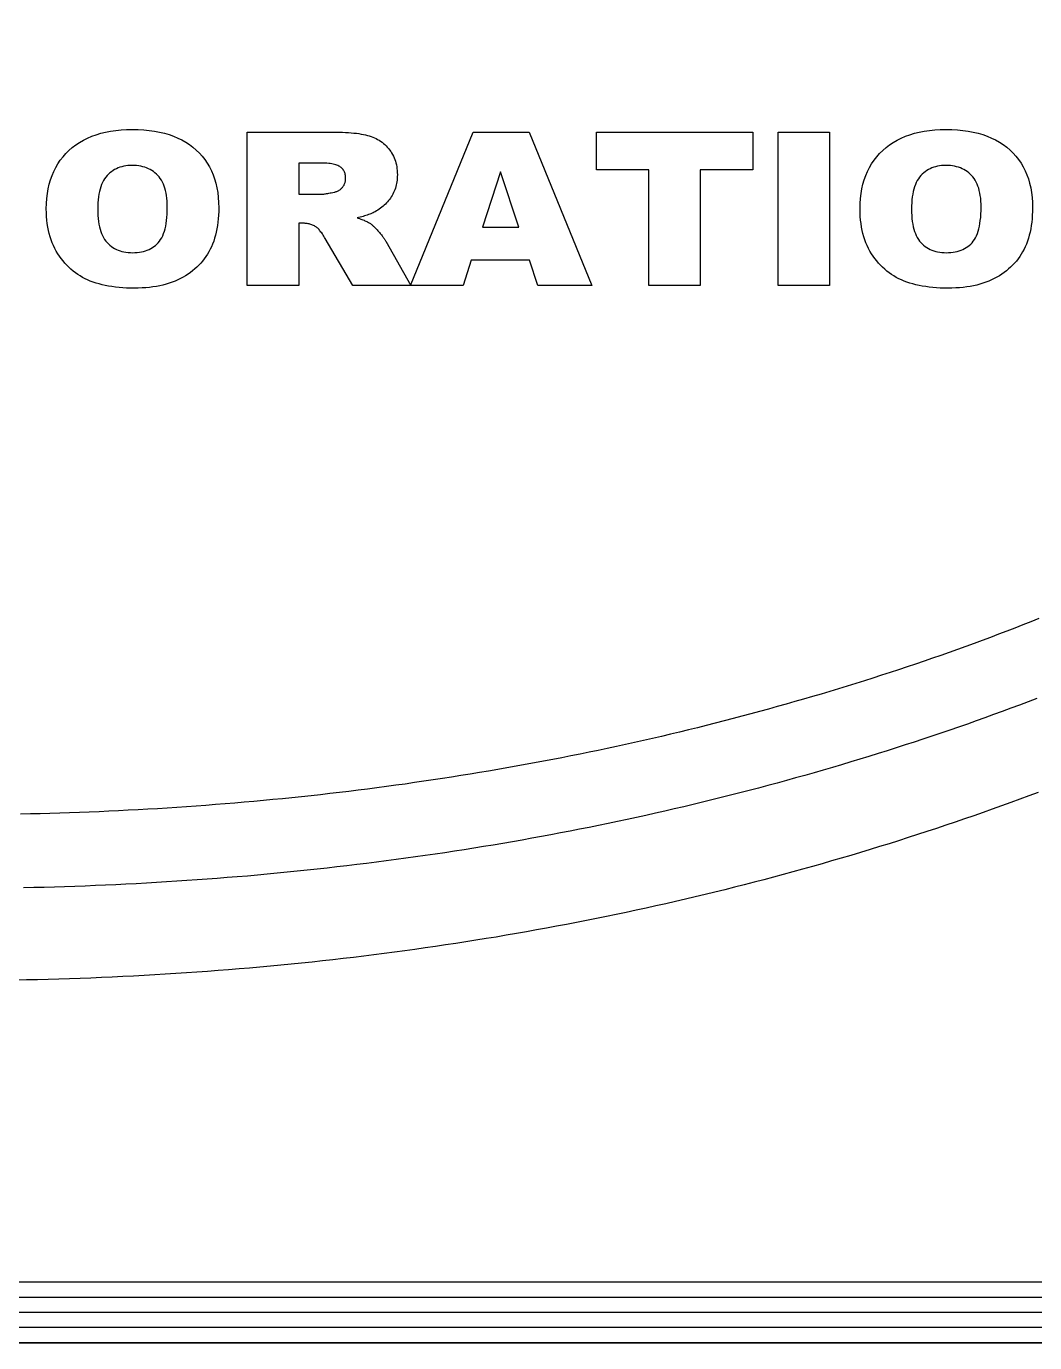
# Model space of a CAD drawing. Extents: x -23 to 863, y -16 to 610.
# Drawn here: x 27.94 to 36.57, y 9.7 to 20.97 of the extents above; entities that cross this region are included whole.
import ezdxf

# ---------------------------------------------------------------- set-up
doc = ezdxf.new("R2010")
doc.units = 0
doc.header["$MEASUREMENT"] = 0
doc.layers.add('99_枠$0$001', color=7, linetype='Continuous')

# ---------------------------------------------------------------- blocks, each defined once
blk = doc.blocks.new('99_枠')
at = {"layer": '99_枠$0$001', "linetype": 'Continuous'}
for p, q in [((10292.1, 7247.9), (10301.3, 7251.2)), ((10301.3, 7251.2), (10310.9, 7254.1)), ((10310.9, 7254.1), (10320.8, 7256.5)), ((10320.8, 7256.5), (10331.1, 7258.5)), ((10331.1, 7258.5), (10341.8, 7260)), ((10341.8, 7260), (10352.8, 7261.2)), ((10352.8, 7261.2), (10364.2, 7261.8)), ((10364.2, 7261.8), (10376, 7262)), ((10376, 7262), (10388.1, 7261.8)), ((10388.1, 7261.8), (10399.8, 7261.2)), ((10399.8, 7261.2), (10411.1, 7260.1)), ((10411.1, 7260.1), (10422, 7258.6)), ((10422, 7258.6), (10432.5, 7256.6)), ((10432.5, 7256.6), (10442.6, 7254.2)), ((10442.6, 7254.2), (10452.3, 7251.4)), ((10452.3, 7251.4), (10461.5, 7248.1)), ((10614.1, 6938.9), (10614.1, 7256.6)), ((10614.1, 7256.6), (10721.1, 7256.6)), ((10721.1, 7256.6), (10791.7, 7256.6)), ((10791.7, 7256.6), (10798.6, 7256.6)), ((10798.6, 7256.6), (10805.3, 7256.5)), ((10805.3, 7256.5), (10811.8, 7256.3)), ((10811.8, 7256.3), (10818, 7256)), ((10818, 7256), (10824, 7255.6)), ((10824, 7255.6), (10829.7, 7255.2)), ((10829.7, 7255.2), (10835.2, 7254.7)), ((10835.2, 7254.7), (10840.5, 7254.1)), ((10840.5, 7254.1), (10845.5, 7253.4)), ((10845.5, 7253.4), (10850.3, 7252.6)), ((10850.3, 7252.6), (10854.9, 7251.8)), ((10854.9, 7251.8), (10859.2, 7250.9)), ((10859.2, 7250.9), (10863.3, 7249.9)), ((10952.8, 6938.9), (11082.4, 7256.6)), ((11082.4, 7256.6), (11198.6, 7256.6)), ((11198.6, 7256.6), (11328.2, 6938.9)), ((11337.8, 7256.6), (11661.7, 7256.6)), ((11337.8, 7178.2), (11337.8, 7256.6)), ((11661.7, 7256.6), (11661.7, 7178.2)), ((11714.1, 7256.6), (11820.9, 7256.6)), ((11714.1, 6938.9), (11714.1, 7256.6)), ((11820.9, 7256.6), (11820.9, 6938.9)), ((11978.1, 7247.9), (11987.3, 7251.2)), ((11987.3, 7251.2), (11996.8, 7254.1)), ((11996.8, 7254.1), (12006.7, 7256.5)), ((12006.7, 7256.5), (12017, 7258.5)), ((12017, 7258.5), (12027.7, 7260)), ((12027.7, 7260), (12038.8, 7261.2)), ((12038.8, 7261.2), (12050.2, 7261.8)), ((12050.2, 7261.8), (12062, 7262)), ((12062, 7262), (12074.1, 7261.8)), ((12074.1, 7261.8), (12085.8, 7261.2)), ((12085.8, 7261.2), (12097.1, 7260.1)), ((12097.1, 7260.1), (12108, 7258.6)), ((12108, 7258.6), (12118.4, 7256.6)), ((12118.4, 7256.6), (12128.5, 7254.2)), ((12128.5, 7254.2), (12138.2, 7251.4)), ((12138.2, 7251.4), (12147.5, 7248.1)), ((10245, 7218.7), (10251.9, 7224.7)), ((10251.9, 7224.7), (10259.2, 7230.2)), ((10259.2, 7230.2), (10266.9, 7235.3)), ((10266.9, 7235.3), (10274.9, 7239.9)), ((10274.9, 7239.9), (10283.4, 7244.1)), ((10283.4, 7244.1), (10292.1, 7247.9)), ((10461.5, 7248.1), (10470.4, 7244.4)), ((10470.4, 7244.4), (10478.9, 7240.3)), ((10478.9, 7240.3), (10486.9, 7235.7)), ((10486.9, 7235.7), (10494.6, 7230.7)), ((10494.6, 7230.7), (10501.8, 7225.2)), ((10501.8, 7225.2), (10508.7, 7219.3)), ((10863.3, 7249.9), (10867.2, 7248.8)), ((10867.2, 7248.8), (10870.8, 7247.6)), ((10870.8, 7247.6), (10874.4, 7246.3)), ((10874.4, 7246.3), (10877.9, 7244.9)), ((10877.9, 7244.9), (10881.2, 7243.3)), ((10881.2, 7243.3), (10884.5, 7241.5)), ((10884.5, 7241.5), (10887.7, 7239.7)), ((10887.7, 7239.7), (10890.7, 7237.7)), ((10890.7, 7237.7), (10893.7, 7235.5)), ((10893.7, 7235.5), (10896.5, 7233.2)), ((10896.5, 7233.2), (10899.3, 7230.8)), ((10899.3, 7230.8), (10901.9, 7228.3)), ((10901.9, 7228.3), (10904.5, 7225.6)), ((10904.5, 7225.6), (10906.9, 7222.7)), ((11931, 7218.7), (11937.9, 7224.7)), ((11937.9, 7224.7), (11945.2, 7230.2)), ((11945.2, 7230.2), (11952.8, 7235.3)), ((11952.8, 7235.3), (11960.9, 7239.9)), ((11960.9, 7239.9), (11969.3, 7244.1)), ((11969.3, 7244.1), (11978.1, 7247.9)), ((12147.5, 7248.1), (12156.3, 7244.4)), ((12156.3, 7244.4), (12164.8, 7240.3)), ((12164.8, 7240.3), (12172.9, 7235.7)), ((12172.9, 7235.7), (12180.5, 7230.7)), ((12180.5, 7230.7), (12187.8, 7225.2)), ((12187.8, 7225.2), (12194.6, 7219.3)), ((10222, 7191.1), (10227, 7198.5)), ((10227, 7198.5), (10232.6, 7205.6)), ((10232.6, 7205.6), (10238.6, 7212.3)), ((10238.6, 7212.3), (10245, 7218.7)), ((10508.7, 7219.3), (10515.1, 7213.1)), ((10515.1, 7213.1), (10521.1, 7206.5)), ((10521.1, 7206.5), (10526.5, 7199.6)), ((10526.5, 7199.6), (10531.5, 7192.3)), ((10906.9, 7222.7), (10909.3, 7219.8)), ((10909.3, 7219.8), (10911.5, 7216.7)), ((10911.5, 7216.7), (10913.5, 7213.6)), ((10913.5, 7213.6), (10915.4, 7210.3)), ((10915.4, 7210.3), (10917.1, 7207)), ((10917.1, 7207), (10918.6, 7203.6)), ((10918.6, 7203.6), (10920, 7200)), ((10920, 7200), (10921.3, 7196.4)), ((10921.3, 7196.4), (10922.3, 7192.7)), ((11907.9, 7191.1), (11913, 7198.5)), ((11913, 7198.5), (11918.5, 7205.6)), ((11918.5, 7205.6), (11924.5, 7212.3)), ((11924.5, 7212.3), (11931, 7218.7)), ((12194.6, 7219.3), (12201.1, 7213.1)), ((12201.1, 7213.1), (12207, 7206.5)), ((12207, 7206.5), (12212.5, 7199.6)), ((12212.5, 7199.6), (12217.5, 7192.3)), ((10209.8, 7166.7), (10213.4, 7175.2)), ((10213.4, 7175.2), (10217.4, 7183.3)), ((10217.4, 7183.3), (10222, 7191.1)), ((10326.9, 7169.6), (10324.1, 7166.7)), ((10329.9, 7172.3), (10326.9, 7169.6)), ((10333, 7174.7), (10329.9, 7172.3)), ((10336.3, 7177), (10333, 7174.7)), ((10339.6, 7179), (10336.3, 7177)), ((10343.1, 7180.8), (10339.6, 7179)), ((10346.8, 7182.4), (10343.1, 7180.8)), ((10350.5, 7183.8), (10346.8, 7182.4)), ((10354.4, 7185), (10350.5, 7183.8)), ((10358.4, 7186), (10354.4, 7185)), ((10362.6, 7186.7), (10358.4, 7186)), ((10366.9, 7187.3), (10362.6, 7186.7)), ((10371.3, 7187.6), (10366.9, 7187.3)), ((10375.8, 7187.7), (10371.3, 7187.6)), ((10380.5, 7187.6), (10375.8, 7187.7)), ((10385.1, 7187.3), (10380.5, 7187.6)), ((10389.6, 7186.7), (10385.1, 7187.3)), ((10393.9, 7186), (10389.6, 7186.7)), ((10398, 7185), (10393.9, 7186)), ((10402.1, 7183.9), (10398, 7185)), ((10405.9, 7182.5), (10402.1, 7183.9)), ((10409.6, 7180.9), (10405.9, 7182.5)), ((10413.2, 7179.1), (10409.6, 7180.9)), ((10416.7, 7177.1), (10413.2, 7179.1)), ((10420, 7174.9), (10416.7, 7177.1)), ((10423.1, 7172.4), (10420, 7174.9)), ((10426.1, 7169.8), (10423.1, 7172.4)), ((10429, 7166.9), (10426.1, 7169.8)), ((10531.5, 7192.3), (10536, 7184.6)), ((10536, 7184.6), (10540.1, 7176.6)), ((10540.1, 7176.6), (10543.6, 7168.3)), ((10767.9, 7192.5), (10721.1, 7192.5)), ((10721.1, 7192.5), (10721.1, 7127.9)), ((10772, 7192.4), (10767.9, 7192.5)), ((10775.9, 7192.3), (10772, 7192.4)), ((10779.5, 7192.1), (10775.9, 7192.3)), ((10783, 7191.8), (10779.5, 7192.1)), ((10786.4, 7191.4), (10783, 7191.8)), ((10789.5, 7191), (10786.4, 7191.4)), ((10792.4, 7190.4), (10789.5, 7191)), ((10795.2, 7189.8), (10792.4, 7190.4)), ((10797.7, 7189.1), (10795.2, 7189.8)), ((10800.1, 7188.3), (10797.7, 7189.1)), ((10802.3, 7187.4), (10800.1, 7188.3)), ((10804.2, 7186.4), (10802.3, 7187.4)), ((10806, 7185.4), (10804.2, 7186.4)), ((10807.6, 7184.2), (10806, 7185.4)), ((10809.1, 7183), (10807.6, 7184.2)), ((10810.5, 7181.7), (10809.1, 7183)), ((10811.7, 7180.4), (10810.5, 7181.7)), ((10812.8, 7178.9), (10811.7, 7180.4)), ((10813.9, 7177.4), (10812.8, 7178.9)), ((10814.8, 7175.9), (10813.9, 7177.4)), ((10815.6, 7174.2), (10814.8, 7175.9)), ((10816.3, 7172.5), (10815.6, 7174.2)), ((10816.9, 7170.7), (10816.3, 7172.5)), ((10817.4, 7168.8), (10816.9, 7170.7)), ((10817.7, 7166.9), (10817.4, 7168.8)), ((10922.3, 7192.7), (10923.2, 7188.9)), ((10923.2, 7188.9), (10923.9, 7185)), ((10923.9, 7185), (10924.5, 7181)), ((10924.5, 7181), (10924.9, 7176.9)), ((10924.9, 7176.9), (10925.2, 7172.7)), ((10925.2, 7172.7), (10925.3, 7168.4)), ((11139.1, 7174.3), (11101.4, 7060)), ((11177.2, 7060), (11139.1, 7174.3)), ((11446.5, 7178.2), (11337.8, 7178.2)), ((11446.5, 6938.9), (11446.5, 7178.2)), ((11661.7, 7178.2), (11553, 7178.2)), ((11553, 7178.2), (11553, 6938.9)), ((11895.7, 7166.7), (11899.3, 7175.2)), ((11899.3, 7175.2), (11903.4, 7183.3)), ((11903.4, 7183.3), (11907.9, 7191.1)), ((12012.9, 7169.6), (12010, 7166.7)), ((12015.8, 7172.3), (12012.9, 7169.6)), ((12019, 7174.7), (12015.8, 7172.3)), ((12022.2, 7177), (12019, 7174.7)), ((12025.6, 7179), (12022.2, 7177)), ((12029.1, 7180.8), (12025.6, 7179)), ((12032.7, 7182.4), (12029.1, 7180.8)), ((12036.5, 7183.8), (12032.7, 7182.4)), ((12040.4, 7185), (12036.5, 7183.8)), ((12044.4, 7186), (12040.4, 7185)), ((12048.5, 7186.7), (12044.4, 7186)), ((12052.8, 7187.3), (12048.5, 7186.7)), ((12057.2, 7187.6), (12052.8, 7187.3)), ((12061.8, 7187.7), (12057.2, 7187.6)), ((12066.5, 7187.6), (12061.8, 7187.7)), ((12071.1, 7187.3), (12066.5, 7187.6)), ((12075.5, 7186.7), (12071.1, 7187.3)), ((12079.8, 7186), (12075.5, 7186.7)), ((12084, 7185), (12079.8, 7186)), ((12088, 7183.9), (12084, 7185)), ((12091.9, 7182.5), (12088, 7183.9)), ((12095.6, 7180.9), (12091.9, 7182.5)), ((12099.2, 7179.1), (12095.6, 7180.9)), ((12102.6, 7177.1), (12099.2, 7179.1)), ((12105.9, 7174.9), (12102.6, 7177.1)), ((12109, 7172.4), (12105.9, 7174.9)), ((12112.1, 7169.8), (12109, 7172.4)), ((12114.9, 7166.9), (12112.1, 7169.8)), ((12217.5, 7192.3), (12222, 7184.6)), ((12222, 7184.6), (12226, 7176.6)), ((12226, 7176.6), (12229.6, 7168.3)), ((10201.8, 7139.2), (10204, 7148.7)), ((10204, 7148.7), (10206.6, 7157.9)), ((10206.6, 7157.9), (10209.8, 7166.7)), ((10310.9, 7143.6), (10309.4, 7138.8)), ((10312.6, 7148.2), (10310.9, 7143.6)), ((10314.5, 7152.4), (10312.6, 7148.2)), ((10316.6, 7156.4), (10314.5, 7152.4)), ((10318.9, 7160.1), (10316.6, 7156.4)), ((10321.4, 7163.5), (10318.9, 7160.1)), ((10324.1, 7166.7), (10321.4, 7163.5)), ((10431.7, 7163.8), (10429, 7166.9)), ((10434.2, 7160.5), (10431.7, 7163.8)), ((10436.5, 7157), (10434.2, 7160.5)), ((10438.6, 7153.1), (10436.5, 7157)), ((10440.6, 7149.1), (10438.6, 7153.1)), ((10442.3, 7144.8), (10440.6, 7149.1)), ((10443.8, 7140.2), (10442.3, 7144.8)), ((10543.6, 7168.3), (10546.7, 7159.6)), ((10546.7, 7159.6), (10549.3, 7150.6)), ((10549.3, 7150.6), (10551.5, 7141.2)), ((10551.5, 7141.2), (10553.1, 7131.5)), ((10810.5, 7141.1), (10811.4, 7142.2)), ((10811.4, 7142.2), (10812.4, 7143.3)), ((10812.4, 7143.3), (10813.2, 7144.5)), ((10813.2, 7144.5), (10814, 7145.7)), ((10814, 7145.7), (10814.8, 7147)), ((10814.8, 7147), (10815.4, 7148.2)), ((10815.4, 7148.2), (10816, 7149.5)), ((10816, 7149.5), (10816.5, 7150.8)), ((10816.5, 7150.8), (10817, 7152.1)), ((10817, 7152.1), (10817.4, 7153.5)), ((10817.4, 7153.5), (10817.7, 7154.9)), ((10818, 7164.9), (10817.7, 7166.9)), ((10817.7, 7154.9), (10817.9, 7156.3)), ((10817.9, 7156.3), (10818.1, 7157.7)), ((10818.2, 7162.8), (10818, 7164.9)), ((10818.1, 7157.7), (10818.2, 7159.1)), ((10818.2, 7160.6), (10818.2, 7162.8)), ((10818.2, 7159.1), (10818.2, 7160.6)), ((10922.1, 7143.8), (10921.2, 7140.5)), ((10923, 7147.1), (10922.1, 7143.8)), ((10923.7, 7150.4), (10923, 7147.1)), ((10924.2, 7153.9), (10923.7, 7150.4)), ((10924.7, 7157.4), (10924.2, 7153.9)), ((10925, 7161), (10924.7, 7157.4)), ((10925.2, 7164.7), (10925, 7161)), ((10925.3, 7168.4), (10925.2, 7164.7)), ((11887.8, 7139.2), (11889.9, 7148.7)), ((11889.9, 7148.7), (11892.6, 7157.9)), ((11892.6, 7157.9), (11895.7, 7166.7)), ((11996.9, 7143.6), (11995.4, 7138.8)), ((11998.6, 7148.2), (11996.9, 7143.6)), ((12000.5, 7152.4), (11998.6, 7148.2)), ((12002.5, 7156.4), (12000.5, 7152.4)), ((12004.8, 7160.1), (12002.5, 7156.4)), ((12007.3, 7163.5), (12004.8, 7160.1)), ((12010, 7166.7), (12007.3, 7163.5)), ((12117.6, 7163.8), (12114.9, 7166.9)), ((12120.2, 7160.5), (12117.6, 7163.8)), ((12122.5, 7157), (12120.2, 7160.5)), ((12124.6, 7153.1), (12122.5, 7157)), ((12126.5, 7149.1), (12124.6, 7153.1)), ((12128.2, 7144.8), (12126.5, 7149.1)), ((12129.7, 7140.2), (12128.2, 7144.8)), ((12229.6, 7168.3), (12232.7, 7159.6)), ((12232.7, 7159.6), (12235.3, 7150.6)), ((12235.3, 7150.6), (12237.4, 7141.2)), ((12237.4, 7141.2), (12239.1, 7131.5)), ((10198.2, 7108.5), (10199, 7119.1)), ((10199, 7119.1), (10200.2, 7129.3)), ((10200.2, 7129.3), (10201.8, 7139.2)), ((10305.4, 7116.6), (10304.9, 7110.4)), ((10306.1, 7122.6), (10305.4, 7116.6)), ((10307, 7128.3), (10306.1, 7122.6)), ((10308.1, 7133.7), (10307, 7128.3)), ((10309.4, 7138.8), (10308.1, 7133.7)), ((10445.1, 7135.4), (10443.8, 7140.2)), ((10446.2, 7130.4), (10445.1, 7135.4)), ((10447.1, 7125.1), (10446.2, 7130.4)), ((10447.8, 7119.6), (10447.1, 7125.1)), ((10448.3, 7113.8), (10447.8, 7119.6)), ((10553.1, 7131.5), (10554.3, 7121.4)), ((10554.3, 7121.4), (10555, 7110.9)), ((10721.1, 7127.9), (10766, 7127.9)), ((10766, 7127.9), (10767.1, 7127.9)), ((10767.1, 7127.9), (10768.4, 7128)), ((10768.4, 7128), (10769.8, 7128.1)), ((10769.8, 7128.1), (10771.3, 7128.2)), ((10771.3, 7128.2), (10773, 7128.4)), ((10773, 7128.4), (10774.8, 7128.7)), ((10774.8, 7128.7), (10776.7, 7129)), ((10776.7, 7129), (10778.8, 7129.3)), ((10778.8, 7129.3), (10781, 7129.7)), ((10781, 7129.7), (10783.4, 7130.1)), ((10783.4, 7130.1), (10785.9, 7130.6)), ((10785.9, 7130.6), (10788.5, 7131.1)), ((10788.5, 7131.1), (10791.3, 7131.6)), ((10791.3, 7131.6), (10794.2, 7132.2)), ((10794.2, 7132.2), (10795.7, 7132.5)), ((10795.7, 7132.5), (10797.2, 7132.9)), ((10797.2, 7132.9), (10798.6, 7133.3)), ((10798.6, 7133.3), (10800, 7133.8)), ((10800, 7133.8), (10801.3, 7134.4)), ((10801.3, 7134.4), (10802.6, 7135)), ((10802.6, 7135), (10803.8, 7135.7)), ((10803.8, 7135.7), (10805, 7136.4)), ((10805, 7136.4), (10806.2, 7137.2)), ((10806.2, 7137.2), (10807.3, 7138.1)), ((10807.3, 7138.1), (10808.4, 7139)), ((10808.4, 7139), (10809.4, 7140)), ((10809.4, 7140), (10810.5, 7141.1)), ((10907.1, 7114.8), (10905, 7112.4)), ((10909.1, 7117.4), (10907.1, 7114.8)), ((10911, 7120), (10909.1, 7117.4)), ((10912.8, 7122.7), (10911, 7120)), ((10914.5, 7125.5), (10912.8, 7122.7)), ((10916.1, 7128.3), (10914.5, 7125.5)), ((10917.6, 7131.3), (10916.1, 7128.3)), ((10918.9, 7134.3), (10917.6, 7131.3)), ((10920.1, 7137.4), (10918.9, 7134.3)), ((10921.2, 7140.5), (10920.1, 7137.4)), ((11884.2, 7108.5), (11884.9, 7119.1)), ((11884.9, 7119.1), (11886.1, 7129.3)), ((11886.1, 7129.3), (11887.8, 7139.2)), ((11991.4, 7116.6), (11990.9, 7110.4)), ((11992.1, 7122.6), (11991.4, 7116.6)), ((11993, 7128.3), (11992.1, 7122.6)), ((11994.1, 7133.7), (11993, 7128.3)), ((11995.4, 7138.8), (11994.1, 7133.7)), ((12131, 7135.4), (12129.7, 7140.2)), ((12132.2, 7130.4), (12131, 7135.4)), ((12133.1, 7125.1), (12132.2, 7130.4)), ((12133.8, 7119.6), (12133.1, 7125.1)), ((12134.3, 7113.8), (12133.8, 7119.6)), ((12239.1, 7131.5), (12240.3, 7121.4)), ((12240.3, 7121.4), (12241, 7110.9)), ((10198, 7097.5), (10198.2, 7108.5)), ((10198.1, 7089.7), (10198, 7097.5)), ((10198.5, 7082), (10198.1, 7089.7)), ((10304.6, 7103.9), (10304.5, 7097.1)), ((10304.5, 7097.1), (10304.6, 7090.4)), ((10304.9, 7110.4), (10304.6, 7103.9)), ((10304.6, 7090.4), (10304.9, 7083.9)), ((10447.9, 7080.1), (10448.3, 7086.9)), ((10448.6, 7107.7), (10448.3, 7113.8)), ((10448.3, 7086.9), (10448.6, 7094)), ((10448.7, 7101.4), (10448.6, 7107.7)), ((10448.6, 7094), (10448.7, 7101.4)), ((10555.2, 7092.3), (10554.9, 7084.6)), ((10555, 7110.9), (10555.3, 7100.1)), ((10555.3, 7100.1), (10555.2, 7092.3)), ((10870.5, 7087.6), (10868.1, 7086.6)), ((10872.8, 7088.6), (10870.5, 7087.6)), ((10875, 7089.6), (10872.8, 7088.6)), ((10877.2, 7090.6), (10875, 7089.6)), ((10879.2, 7091.7), (10877.2, 7090.6)), ((10882.2, 7093.4), (10879.2, 7091.7)), ((10885.1, 7095.2), (10882.2, 7093.4)), ((10887.9, 7097.1), (10885.1, 7095.2)), ((10890.6, 7099.1), (10887.9, 7097.1)), ((10893.3, 7101.1), (10890.6, 7099.1)), ((10895.8, 7103.2), (10893.3, 7101.1)), ((10898.3, 7105.4), (10895.8, 7103.2)), ((10900.6, 7107.6), (10898.3, 7105.4)), ((10902.9, 7110), (10900.6, 7107.6)), ((10905, 7112.4), (10902.9, 7110)), ((11883.9, 7097.5), (11884.2, 7108.5)), ((11884.1, 7089.7), (11883.9, 7097.5)), ((11884.4, 7082), (11884.1, 7089.7)), ((11990.6, 7103.9), (11990.5, 7097.1)), ((11990.5, 7097.1), (11990.6, 7090.4)), ((11990.9, 7110.4), (11990.6, 7103.9)), ((11990.6, 7090.4), (11990.9, 7083.9)), ((12133.8, 7080.1), (12134.3, 7086.9)), ((12134.6, 7107.7), (12134.3, 7113.8)), ((12134.3, 7086.9), (12134.6, 7094)), ((12134.7, 7101.4), (12134.6, 7107.7)), ((12134.6, 7094), (12134.7, 7101.4)), ((12241.1, 7092.3), (12240.8, 7084.6)), ((12241, 7110.9), (12241.2, 7100.1)), ((12241.2, 7100.1), (12241.1, 7092.3)), ((10199.1, 7074.5), (10198.5, 7082)), ((10199.9, 7067.2), (10199.1, 7074.5)), ((10201, 7060.1), (10199.9, 7067.2)), ((10202.4, 7053.2), (10201, 7060.1)), ((10304.9, 7083.9), (10305.4, 7077.7)), ((10305.4, 7077.7), (10306.1, 7071.8)), ((10306.1, 7071.8), (10307, 7066.2)), ((10307, 7066.2), (10308.1, 7060.8)), ((10308.1, 7060.8), (10309.4, 7055.8)), ((10444, 7056.3), (10445.3, 7061.8)), ((10445.3, 7061.8), (10446.3, 7067.5)), ((10446.3, 7067.5), (10447.2, 7073.6)), ((10447.2, 7073.6), (10447.9, 7080.1)), ((10552.7, 7062.9), (10551.5, 7056.1)), ((10553.6, 7069.9), (10552.7, 7062.9)), ((10554.3, 7077.2), (10553.6, 7069.9)), ((10554.9, 7084.6), (10554.3, 7077.2)), ((10730.5, 7067.8), (10721.1, 7067.8)), ((10721.1, 7067.8), (10721.1, 6938.9)), ((10732.6, 7067.8), (10730.5, 7067.8)), ((10734.6, 7067.7), (10732.6, 7067.8)), ((10736.6, 7067.5), (10734.6, 7067.7)), ((10738.6, 7067.2), (10736.6, 7067.5)), ((10740.5, 7066.9), (10738.6, 7067.2)), ((10742.4, 7066.5), (10740.5, 7066.9)), ((10744.3, 7066), (10742.4, 7066.5)), ((10746.2, 7065.4), (10744.3, 7066)), ((10748, 7064.8), (10746.2, 7065.4)), ((10749.8, 7064.1), (10748, 7064.8)), ((10751.5, 7063.3), (10749.8, 7064.1)), ((10753.3, 7062.4), (10751.5, 7063.3)), ((10754.9, 7061.5), (10753.3, 7062.4)), ((10756.6, 7060.5), (10754.9, 7061.5)), ((10757.8, 7059.6), (10756.6, 7060.5)), ((10759.1, 7058.6), (10757.8, 7059.6)), ((10845.1, 7079.8), (10841.8, 7079.1)), ((10841.8, 7079.1), (10844.4, 7078.3)), ((10844.4, 7078.3), (10847, 7077.4)), ((10848.3, 7080.6), (10845.1, 7079.8)), ((10847, 7077.4), (10849.4, 7076.5)), ((10851.5, 7081.4), (10848.3, 7080.6)), ((10849.4, 7076.5), (10851.8, 7075.7)), ((10854.5, 7082.2), (10851.5, 7081.4)), ((10851.8, 7075.7), (10854, 7074.8)), ((10854, 7074.8), (10856.2, 7074)), ((10857.4, 7083), (10854.5, 7082.2)), ((10856.2, 7074), (10858.2, 7073.1)), ((10860.3, 7083.9), (10857.4, 7083)), ((10858.2, 7073.1), (10860.1, 7072.3)), ((10860.1, 7072.3), (10862, 7071.4)), ((10863, 7084.8), (10860.3, 7083.9)), ((10862, 7071.4), (10863.7, 7070.6)), ((10865.6, 7085.7), (10863, 7084.8)), ((10863.7, 7070.6), (10865.3, 7069.7)), ((10865.3, 7069.7), (10866.8, 7068.9)), ((10868.1, 7086.6), (10865.6, 7085.7)), ((10866.8, 7068.9), (10868.2, 7068)), ((10868.2, 7068), (10869.5, 7067.2)), ((10869.5, 7067.2), (10870.4, 7066.6)), ((10870.4, 7066.6), (10871.3, 7065.9)), ((10871.3, 7065.9), (10872.3, 7065.1)), ((10872.3, 7065.1), (10873.3, 7064.2)), ((10873.3, 7064.2), (10874.4, 7063.3)), ((10874.4, 7063.3), (10875.5, 7062.2)), ((10875.5, 7062.2), (10876.7, 7061.1)), ((10876.7, 7061.1), (10877.9, 7059.8)), ((10877.9, 7059.8), (10879.2, 7058.5)), ((11101.4, 7060), (11177.2, 7060)), ((11885, 7074.5), (11884.4, 7082)), ((11885.9, 7067.2), (11885, 7074.5)), ((11887, 7060.1), (11885.9, 7067.2)), ((11888.3, 7053.2), (11887, 7060.1)), ((11990.9, 7083.9), (11991.4, 7077.7)), ((11991.4, 7077.7), (11992.1, 7071.8)), ((11992.1, 7071.8), (11993, 7066.2)), ((11993, 7066.2), (11994, 7060.8)), ((11994, 7060.8), (11995.3, 7055.8)), ((12130, 7056.3), (12131.2, 7061.8)), ((12131.2, 7061.8), (12132.3, 7067.5)), ((12132.3, 7067.5), (12133.1, 7073.6)), ((12133.1, 7073.6), (12133.8, 7080.1)), ((12238.6, 7062.9), (12237.5, 7056.1)), ((12239.5, 7069.9), (12238.6, 7062.9)), ((12240.3, 7077.2), (12239.5, 7069.9)), ((12240.8, 7084.6), (12240.3, 7077.2)), ((10203.9, 7046.5), (10202.4, 7053.2)), ((10205.8, 7040), (10203.9, 7046.5)), ((10207.8, 7033.6), (10205.8, 7040)), ((10210.1, 7027.5), (10207.8, 7033.6)), ((10309.4, 7055.8), (10310.8, 7051)), ((10310.8, 7051), (10312.5, 7046.4)), ((10312.5, 7046.4), (10314.4, 7042.2)), ((10314.4, 7042.2), (10316.5, 7038.2)), ((10316.5, 7038.2), (10318.7, 7034.5)), ((10318.7, 7034.5), (10321.2, 7031.1)), ((10432.5, 7030.6), (10434.9, 7034.1)), ((10434.9, 7034.1), (10437.1, 7037.9)), ((10437.1, 7037.9), (10439.1, 7042)), ((10439.1, 7042), (10441, 7046.4)), ((10441, 7046.4), (10442.6, 7051.2)), ((10442.6, 7051.2), (10444, 7056.3)), ((10546.8, 7036.8), (10544.8, 7030.7)), ((10548.6, 7043), (10546.8, 7036.8)), ((10550.2, 7049.4), (10548.6, 7043)), ((10551.5, 7056.1), (10550.2, 7049.4)), ((10760.3, 7057.5), (10759.1, 7058.6)), ((10761.6, 7056.2), (10760.3, 7057.5)), ((10763, 7054.8), (10761.6, 7056.2)), ((10764.3, 7053.2), (10763, 7054.8)), ((10765.7, 7051.5), (10764.3, 7053.2)), ((10767.1, 7049.7), (10765.7, 7051.5)), ((10768.5, 7047.8), (10767.1, 7049.7)), ((10769.9, 7045.7), (10768.5, 7047.8)), ((10771.4, 7043.5), (10769.9, 7045.7)), ((10772.9, 7041.1), (10771.4, 7043.5)), ((10774.4, 7038.6), (10772.9, 7041.1)), ((10775.9, 7036), (10774.4, 7038.6)), ((10832.8, 6938.9), (10775.9, 7036)), ((10879.2, 7058.5), (10880.5, 7057.1)), ((10880.5, 7057.1), (10881.9, 7055.6)), ((10881.9, 7055.6), (10883.4, 7054)), ((10883.4, 7054), (10884.9, 7052.3)), ((10884.9, 7052.3), (10886.4, 7050.5)), ((10886.4, 7050.5), (10888, 7048.7)), ((10888, 7048.7), (10889.5, 7047)), ((10889.5, 7047), (10890.9, 7045.3)), ((10890.9, 7045.3), (10892.3, 7043.7)), ((10892.3, 7043.7), (10893.5, 7042.1)), ((10893.5, 7042.1), (10894.7, 7040.6)), ((10894.7, 7040.6), (10895.9, 7039.2)), ((10895.9, 7039.2), (10896.9, 7037.8)), ((10896.9, 7037.8), (10897.8, 7036.5)), ((10897.8, 7036.5), (10898.7, 7035.2)), ((10898.7, 7035.2), (10899.5, 7034)), ((10899.5, 7034), (10900.3, 7032.9)), ((10900.3, 7032.9), (10900.9, 7031.8)), ((11889.9, 7046.5), (11888.3, 7053.2)), ((11891.7, 7040), (11889.9, 7046.5)), ((11893.8, 7033.6), (11891.7, 7040)), ((11896.1, 7027.5), (11893.8, 7033.6)), ((11995.3, 7055.8), (11996.8, 7051)), ((11996.8, 7051), (11998.5, 7046.4)), ((11998.5, 7046.4), (12000.3, 7042.2)), ((12000.3, 7042.2), (12002.4, 7038.2)), ((12002.4, 7038.2), (12004.7, 7034.5)), ((12004.7, 7034.5), (12007.1, 7031.1)), ((12118.4, 7030.6), (12120.8, 7034.1)), ((12120.8, 7034.1), (12123.1, 7037.9)), ((12123.1, 7037.9), (12125.1, 7042)), ((12125.1, 7042), (12126.9, 7046.4)), ((12126.9, 7046.4), (12128.5, 7051.2)), ((12128.5, 7051.2), (12130, 7056.3)), ((12232.8, 7036.8), (12230.8, 7030.7)), ((12234.5, 7043), (12232.8, 7036.8)), ((12236.1, 7049.4), (12234.5, 7043)), ((12237.5, 7056.1), (12236.1, 7049.4)), ((10212.7, 7021.5), (10210.1, 7027.5)), ((10215.5, 7015.7), (10212.7, 7021.5)), ((10218.5, 7010.2), (10215.5, 7015.7)), ((10221.8, 7004.8), (10218.5, 7010.2)), ((10321.2, 7031.1), (10323.8, 7028)), ((10323.8, 7028), (10326.7, 7025.1)), ((10326.7, 7025.1), (10329.7, 7022.4)), ((10329.7, 7022.4), (10332.8, 7019.9)), ((10332.8, 7019.9), (10336.1, 7017.7)), ((10336.1, 7017.7), (10339.5, 7015.6)), ((10339.5, 7015.6), (10343.1, 7013.8)), ((10343.1, 7013.8), (10346.8, 7012.2)), ((10346.8, 7012.2), (10350.7, 7010.8)), ((10350.7, 7010.8), (10354.7, 7009.6)), ((10354.7, 7009.6), (10358.8, 7008.7)), ((10358.8, 7008.7), (10363.1, 7007.9)), ((10363.1, 7007.9), (10367.5, 7007.4)), ((10367.5, 7007.4), (10372.1, 7007.1)), ((10372.1, 7007.1), (10376.8, 7006.9)), ((10376.8, 7006.9), (10381.6, 7007.1)), ((10381.6, 7007.1), (10386.2, 7007.4)), ((10386.2, 7007.4), (10390.8, 7007.9)), ((10390.8, 7007.9), (10395.1, 7008.6)), ((10395.1, 7008.6), (10399.3, 7009.6)), ((10399.3, 7009.6), (10403.3, 7010.7)), ((10403.3, 7010.7), (10407.2, 7012.1)), ((10407.2, 7012.1), (10410.9, 7013.7)), ((10410.9, 7013.7), (10414.5, 7015.5)), ((10414.5, 7015.5), (10417.9, 7017.5)), ((10417.9, 7017.5), (10421.1, 7019.7)), ((10421.1, 7019.7), (10424.2, 7022.1)), ((10424.2, 7022.1), (10427.1, 7024.7)), ((10427.1, 7024.7), (10429.9, 7027.5)), ((10429.9, 7027.5), (10432.5, 7030.6)), ((10534.8, 7008.7), (10531.8, 7003.7)), ((10537.6, 7013.9), (10534.8, 7008.7)), ((10540.2, 7019.3), (10537.6, 7013.9)), ((10542.6, 7024.9), (10540.2, 7019.3)), ((10544.8, 7030.7), (10542.6, 7024.9)), ((10900.9, 7031.8), (10901.5, 7030.8)), ((10901.5, 7030.8), (10953.2, 6938.9)), ((11898.6, 7021.5), (11896.1, 7027.5)), ((11901.4, 7015.7), (11898.6, 7021.5)), ((11904.4, 7010.2), (11901.4, 7015.7)), ((11907.7, 7004.8), (11904.4, 7010.2)), ((12007.1, 7031.1), (12009.8, 7028)), ((12009.8, 7028), (12012.6, 7025.1)), ((12012.6, 7025.1), (12015.6, 7022.4)), ((12015.6, 7022.4), (12018.8, 7019.9)), ((12018.8, 7019.9), (12022.1, 7017.7)), ((12022.1, 7017.7), (12025.5, 7015.6)), ((12025.5, 7015.6), (12029.1, 7013.8)), ((12029.1, 7013.8), (12032.8, 7012.2)), ((12032.8, 7012.2), (12036.6, 7010.8)), ((12036.6, 7010.8), (12040.6, 7009.6)), ((12040.6, 7009.6), (12044.7, 7008.7)), ((12044.7, 7008.7), (12049, 7007.9)), ((12049, 7007.9), (12053.4, 7007.4)), ((12053.4, 7007.4), (12058, 7007.1)), ((12058, 7007.1), (12062.7, 7006.9)), ((12062.7, 7006.9), (12067.5, 7007.1)), ((12067.5, 7007.1), (12072.2, 7007.4)), ((12072.2, 7007.4), (12076.7, 7007.9)), ((12076.7, 7007.9), (12081.1, 7008.6)), ((12081.1, 7008.6), (12085.2, 7009.6)), ((12085.2, 7009.6), (12089.3, 7010.7)), ((12089.3, 7010.7), (12093.2, 7012.1)), ((12093.2, 7012.1), (12096.9, 7013.7)), ((12096.9, 7013.7), (12100.4, 7015.5)), ((12100.4, 7015.5), (12103.8, 7017.5)), ((12103.8, 7017.5), (12107.1, 7019.7)), ((12107.1, 7019.7), (12110.2, 7022.1)), ((12110.2, 7022.1), (12113.1, 7024.7)), ((12113.1, 7024.7), (12115.9, 7027.5)), ((12115.9, 7027.5), (12118.4, 7030.6)), ((12220.8, 7008.7), (12217.8, 7003.7)), ((12223.6, 7013.9), (12220.8, 7008.7)), ((12226.2, 7019.3), (12223.6, 7013.9)), ((12228.6, 7024.9), (12226.2, 7019.3)), ((12230.8, 7030.7), (12228.6, 7024.9)), ((10225.2, 6999.6), (10221.8, 7004.8)), ((10228.8, 6994.6), (10225.2, 6999.6)), ((10232.6, 6989.8), (10228.8, 6994.6)), ((10236.5, 6985.2), (10232.6, 6989.8)), ((10240.6, 6980.9), (10236.5, 6985.2)), ((10244.8, 6976.7), (10240.6, 6980.9)), ((10514.1, 6981.1), (10510, 6977)), ((10518, 6985.3), (10514.1, 6981.1)), ((10521.8, 6989.6), (10518, 6985.3)), ((10525.3, 6994.2), (10521.8, 6989.6)), ((10528.7, 6998.8), (10525.3, 6994.2)), ((10531.8, 7003.7), (10528.7, 6998.8)), ((11078.1, 6991.3), (11061.4, 6938.9)), ((11199.3, 6991.3), (11078.1, 6991.3)), ((11216.4, 6938.9), (11199.3, 6991.3)), ((11911.2, 6999.6), (11907.7, 7004.8)), ((11914.8, 6994.6), (11911.2, 6999.6)), ((11918.5, 6989.8), (11914.8, 6994.6)), ((11922.4, 6985.2), (11918.5, 6989.8)), ((11926.5, 6980.9), (11922.4, 6985.2)), ((11930.7, 6976.7), (11926.5, 6980.9)), ((12200, 6981.1), (12195.9, 6977)), ((12204, 6985.3), (12200, 6981.1)), ((12207.7, 6989.6), (12204, 6985.3)), ((12211.2, 6994.2), (12207.7, 6989.6)), ((12214.6, 6998.8), (12211.2, 6994.2)), ((12217.8, 7003.7), (12214.6, 6998.8)), ((10249.1, 6972.7), (10244.8, 6976.7)), ((10253.6, 6968.9), (10249.1, 6972.7)), ((10258.2, 6965.4), (10253.6, 6968.9)), ((10263, 6962), (10258.2, 6965.4)), ((10267.9, 6958.9), (10263, 6962)), ((10273, 6955.9), (10267.9, 6958.9)), ((10278.2, 6953.1), (10273, 6955.9)), ((10283.6, 6950.6), (10278.2, 6953.1)), ((10289.2, 6948.2), (10283.6, 6950.6)), ((10470.4, 6950.5), (10464.7, 6948)), ((10476, 6953.2), (10470.4, 6950.5)), ((10481.4, 6956.1), (10476, 6953.2)), ((10486.7, 6959.2), (10481.4, 6956.1)), ((10491.7, 6962.5), (10486.7, 6959.2)), ((10496.6, 6965.9), (10491.7, 6962.5)), ((10501.2, 6969.4), (10496.6, 6965.9)), ((10505.7, 6973.2), (10501.2, 6969.4)), ((10510, 6977), (10505.7, 6973.2)), ((11935, 6972.7), (11930.7, 6976.7)), ((11939.5, 6968.9), (11935, 6972.7)), ((11944.2, 6965.4), (11939.5, 6968.9)), ((11949, 6962), (11944.2, 6965.4)), ((11953.9, 6958.9), (11949, 6962)), ((11959, 6955.9), (11953.9, 6958.9)), ((11964.2, 6953.1), (11959, 6955.9)), ((11969.6, 6950.6), (11964.2, 6953.1)), ((11975.1, 6948.2), (11969.6, 6950.6)), ((12156.4, 6950.5), (12150.6, 6948)), ((12162, 6953.2), (12156.4, 6950.5)), ((12167.4, 6956.1), (12162, 6953.2)), ((12172.6, 6959.2), (12167.4, 6956.1)), ((12177.6, 6962.5), (12172.6, 6959.2)), ((12182.5, 6965.9), (12177.6, 6962.5)), ((12187.2, 6969.4), (12182.5, 6965.9)), ((12191.6, 6973.2), (12187.2, 6969.4)), ((12195.9, 6977), (12191.6, 6973.2)), ((10295, 6946.1), (10289.2, 6948.2)), ((10301, 6944), (10295, 6946.1)), ((10307.2, 6942.2), (10301, 6944)), ((10313.5, 6940.6), (10307.2, 6942.2)), ((10320.1, 6939.1), (10313.5, 6940.6)), ((10326.9, 6937.8), (10320.1, 6939.1)), ((10334, 6936.6), (10326.9, 6937.8)), ((10341.2, 6935.7), (10334, 6936.6)), ((10348.6, 6934.9), (10341.2, 6935.7)), ((10356.2, 6934.3), (10348.6, 6934.9)), ((10364, 6933.8), (10356.2, 6934.3)), ((10372.1, 6933.6), (10364, 6933.8)), ((10380.3, 6933.5), (10372.1, 6933.6)), ((10388.4, 6933.6), (10380.3, 6933.5)), ((10396.3, 6933.9), (10388.4, 6933.6)), ((10404, 6934.4), (10396.3, 6933.9)), ((10411.5, 6935.1), (10404, 6934.4)), ((10418.8, 6936), (10411.5, 6935.1)), ((10426, 6937.1), (10418.8, 6936)), ((10432.9, 6938.4), (10426, 6937.1)), ((10439.6, 6939.9), (10432.9, 6938.4)), ((10446.2, 6941.6), (10439.6, 6939.9)), ((10452.5, 6943.5), (10446.2, 6941.6)), ((10458.7, 6945.7), (10452.5, 6943.5)), ((10464.7, 6948), (10458.7, 6945.7)), ((10721.1, 6938.9), (10614.1, 6938.9)), ((10953.2, 6938.9), (10832.8, 6938.9)), ((11061.4, 6938.9), (10952.8, 6938.9)), ((11328.2, 6938.9), (11216.4, 6938.9)), ((11553, 6938.9), (11446.5, 6938.9)), ((11820.9, 6938.9), (11714.1, 6938.9)), ((11980.9, 6946.1), (11975.1, 6948.2)), ((11986.9, 6944), (11980.9, 6946.1)), ((11993.1, 6942.2), (11986.9, 6944)), ((11999.5, 6940.6), (11993.1, 6942.2)), ((12006.1, 6939.1), (11999.5, 6940.6)), ((12012.9, 6937.8), (12006.1, 6939.1)), ((12019.9, 6936.6), (12012.9, 6937.8)), ((12027.1, 6935.7), (12019.9, 6936.6)), ((12034.5, 6934.9), (12027.1, 6935.7)), ((12042.1, 6934.3), (12034.5, 6934.9)), ((12050, 6933.8), (12042.1, 6934.3)), ((12058, 6933.6), (12050, 6933.8)), ((12066.2, 6933.5), (12058, 6933.6)), ((12074.3, 6933.6), (12066.2, 6933.5)), ((12082.2, 6933.9), (12074.3, 6933.6)), ((12089.9, 6934.4), (12082.2, 6933.9)), ((12097.5, 6935.1), (12089.9, 6934.4)), ((12104.8, 6936), (12097.5, 6935.1)), ((12111.9, 6937.1), (12104.8, 6936)), ((12118.9, 6938.4), (12111.9, 6937.1)), ((12125.6, 6939.9), (12118.9, 6938.4)), ((12132.1, 6941.6), (12125.6, 6939.9)), ((12138.5, 6943.5), (12132.1, 6941.6)), ((12144.6, 6945.7), (12138.5, 6943.5)), ((12150.6, 6948), (12144.6, 6945.7)), ((12237.9, 6242.7), (12221.3, 6236.2)), ((12254.5, 6249.3), (12237.9, 6242.7)), ((12171, 6216.8), (12154.1, 6210.4)), ((12187.8, 6223.2), (12171, 6216.8)), ((12204.6, 6229.7), (12187.8, 6223.2)), ((12221.3, 6236.2), (12204.6, 6229.7)), ((12102.9, 6191.6), (12085.7, 6185.4)), ((12120, 6197.9), (12102.9, 6191.6)), ((12137.1, 6204.1), (12120, 6197.9)), ((12154.1, 6210.4), (12137.1, 6204.1)), ((12016.4, 6161.2), (11998.9, 6155.2)), ((12033.8, 6167.2), (12016.4, 6161.2)), ((12051.2, 6173.2), (12033.8, 6167.2)), ((12068.5, 6179.3), (12051.2, 6173.2)), ((12085.7, 6185.4), (12068.5, 6179.3)), ((11946.2, 6137.7), (11928.5, 6131.9)), ((11963.8, 6143.5), (11946.2, 6137.7)), ((11981.4, 6149.3), (11963.8, 6143.5)), ((11998.9, 6155.2), (11981.4, 6149.3)), ((11857.1, 6109.4), (11839.2, 6103.9)), ((11875, 6115), (11857.1, 6109.4)), ((11892.9, 6120.6), (11875, 6115)), ((11910.7, 6126.2), (11892.9, 6120.6)), ((11928.5, 6131.9), (11910.7, 6126.2)), ((11767, 6082.5), (11748.8, 6077.3)), ((11785.1, 6087.8), (11767, 6082.5)), ((11803.2, 6093.1), (11785.1, 6087.8)), ((11821.2, 6098.5), (11803.2, 6093.1)), ((11839.2, 6103.9), (11821.2, 6098.5)), ((12250, 6083.8), (12232.3, 6077)), ((11657.5, 6051.9), (11639.1, 6047)), ((11675.8, 6056.9), (11657.5, 6051.9)), ((11694.1, 6061.9), (11675.8, 6056.9)), ((11712.4, 6067), (11694.1, 6061.9)), ((11730.6, 6072.1), (11712.4, 6067)), ((11748.8, 6077.3), (11730.6, 6072.1)), ((12178.6, 6057), (12160.6, 6050.4)), ((12196.6, 6063.6), (12178.6, 6057)), ((12214.5, 6070.3), (12196.6, 6063.6)), ((12232.3, 6077), (12214.5, 6070.3)), ((11565.3, 6028), (11546.8, 6023.4)), ((11583.8, 6032.7), (11565.3, 6028)), ((11602.2, 6037.4), (11583.8, 6032.7)), ((11620.7, 6042.2), (11602.2, 6037.4)), ((11639.1, 6047), (11620.7, 6042.2)), ((12088, 6024.7), (12069.6, 6018.3)), ((12106.2, 6031), (12088, 6024.7)), ((12124.4, 6037.4), (12106.2, 6031)), ((12142.6, 6043.9), (12124.4, 6037.4)), ((12160.6, 6050.4), (12142.6, 6043.9)), ((11435.1, 5996.9), (11416.5, 5992.7)), ((11453.8, 6001.2), (11435.1, 5996.9)), ((11472.4, 6005.5), (11453.8, 6001.2)), ((11491, 6009.9), (11472.4, 6005.5)), ((11509.6, 6014.3), (11491, 6009.9)), ((11528.2, 6018.8), (11509.6, 6014.3)), ((11546.8, 6023.4), (11528.2, 6018.8)), ((12014.3, 5999.7), (11995.8, 5993.6)), ((12032.8, 6005.9), (12014.3, 5999.7)), ((12051.3, 6012.1), (12032.8, 6005.9)), ((12069.6, 6018.3), (12051.3, 6012.1)), ((11322.7, 5972.6), (11303.9, 5968.8)), ((11341.5, 5976.5), (11322.7, 5972.6)), ((11360.3, 5980.5), (11341.5, 5976.5)), ((11379, 5984.5), (11360.3, 5980.5)), ((11397.8, 5988.6), (11379, 5984.5)), ((11416.5, 5992.7), (11397.8, 5988.6)), ((11921.1, 5969.7), (11902.3, 5963.9)), ((11939.9, 5975.6), (11921.1, 5969.7)), ((11958.6, 5981.6), (11939.9, 5975.6)), ((11977.2, 5987.6), (11958.6, 5981.6)), ((11995.8, 5993.6), (11977.2, 5987.6)), ((11171.4, 5943.5), (11152.4, 5940.2)), ((11190.4, 5947), (11171.4, 5943.5)), ((11209.4, 5950.5), (11190.4, 5947)), ((11228.4, 5954), (11209.4, 5950.5)), ((11247.3, 5957.6), (11228.4, 5954)), ((11266.2, 5961.3), (11247.3, 5957.6)), ((11285, 5965), (11266.2, 5961.3)), ((11303.9, 5968.8), (11285, 5965)), ((11845.7, 5946.8), (11826.7, 5941.2)), ((11864.6, 5952.4), (11845.7, 5946.8)), ((11883.5, 5958.1), (11864.6, 5952.4)), ((11902.3, 5963.9), (11883.5, 5958.1)), ((10999.2, 5915.2), (10980, 5912.4)), ((11018.5, 5918.1), (10999.2, 5915.2)), ((11037.7, 5921.1), (11018.5, 5918.1)), ((11056.9, 5924.2), (11037.7, 5921.1)), ((11076, 5927.2), (11056.9, 5924.2)), ((11095.2, 5930.4), (11076, 5927.2)), ((11114.3, 5933.6), (11095.2, 5930.4)), ((11133.4, 5936.8), (11114.3, 5933.6)), ((11152.4, 5940.2), (11133.4, 5936.8)), ((11750.4, 5919.3), (11731.3, 5914)), ((11769.6, 5924.7), (11750.4, 5919.3)), ((11788.6, 5930.1), (11769.6, 5924.7)), ((11807.7, 5935.6), (11788.6, 5930.1)), ((11826.7, 5941.2), (11807.7, 5935.6)), ((10805.2, 5889.2), (10785.6, 5887)), ((10824.7, 5891.6), (10805.2, 5889.2)), ((10844.2, 5894), (10824.7, 5891.6)), ((10863.7, 5896.4), (10844.2, 5894)), ((10883.1, 5898.9), (10863.7, 5896.4)), ((10902.6, 5901.5), (10883.1, 5898.9)), ((10922, 5904.1), (10902.6, 5901.5)), ((10941.3, 5906.8), (10922, 5904.1)), ((10960.7, 5909.6), (10941.3, 5906.8)), ((10980, 5912.4), (10960.7, 5909.6)), ((11635, 5888.4), (11615.6, 5883.5)), ((11654.3, 5893.4), (11635, 5888.4)), ((11673.6, 5898.5), (11654.3, 5893.4)), ((11692.9, 5903.6), (11673.6, 5898.5)), ((11712.1, 5908.8), (11692.9, 5903.6)), ((11731.3, 5914), (11712.1, 5908.8)), ((12252.8, 5889.3), (12233.9, 5882.3)), ((10508.5, 5861), (10488.5, 5859.6)), ((10528.5, 5862.5), (10508.5, 5861)), ((10548.5, 5864.1), (10528.5, 5862.5)), ((10568.4, 5865.6), (10548.5, 5864.1)), ((10588.3, 5867.3), (10568.4, 5865.6)), ((10608.2, 5869), (10588.3, 5867.3)), ((10628, 5870.8), (10608.2, 5869)), ((10647.8, 5872.6), (10628, 5870.8)), ((10667.6, 5874.5), (10647.8, 5872.6)), ((10687.3, 5876.4), (10667.6, 5874.5)), ((10707, 5878.4), (10687.3, 5876.4)), ((10726.7, 5880.4), (10707, 5878.4)), ((10746.4, 5882.6), (10726.7, 5880.4)), ((10766, 5884.7), (10746.4, 5882.6)), ((10785.6, 5887), (10766, 5884.7)), ((11538, 5864.3), (11518.5, 5859.7)), ((11557.4, 5869), (11538, 5864.3)), ((11576.9, 5873.8), (11557.4, 5869)), ((11596.3, 5878.6), (11576.9, 5873.8)), ((11615.6, 5883.5), (11596.3, 5878.6)), ((12177, 5861.4), (12157.9, 5854.6)), ((12196, 5868.3), (12177, 5861.4)), ((12215, 5875.3), (12196, 5868.3)), ((12233.9, 5882.3), (12215, 5875.3)), ((10164.9, 5844.8), (10144.5, 5844.4)), ((10185.2, 5845.3), (10164.9, 5844.8)), ((10205.6, 5845.9), (10185.2, 5845.3)), ((10226, 5846.5), (10205.6, 5845.9)), ((10246.3, 5847.1), (10226, 5846.5)), ((10266.6, 5847.9), (10246.3, 5847.1)), ((10286.9, 5848.7), (10266.6, 5847.9)), ((10307.2, 5849.5), (10286.9, 5848.7)), ((10327.4, 5850.4), (10307.2, 5849.5)), ((10347.6, 5851.3), (10327.4, 5850.4)), ((10367.8, 5852.3), (10347.6, 5851.3)), ((10388, 5853.4), (10367.8, 5852.3)), ((10408.2, 5854.5), (10388, 5853.4)), ((10428.3, 5855.7), (10408.2, 5854.5)), ((10448.4, 5857), (10428.3, 5855.7)), ((10468.5, 5858.3), (10448.4, 5857)), ((10488.5, 5859.6), (10468.5, 5858.3)), ((11401.2, 5833.3), (11381.6, 5829.1)), ((11420.8, 5837.5), (11401.2, 5833.3)), ((11440.4, 5841.9), (11420.8, 5837.5)), ((11460, 5846.2), (11440.4, 5841.9)), ((11479.5, 5850.7), (11460, 5846.2)), ((11499, 5855.1), (11479.5, 5850.7)), ((11518.5, 5859.7), (11499, 5855.1)), ((12100.2, 5834.4), (12080.9, 5827.8)), ((12119.5, 5841.1), (12100.2, 5834.4)), ((12138.7, 5847.8), (12119.5, 5841.1)), ((12157.9, 5854.6), (12138.7, 5847.8)), ((11283, 5809.2), (11263.3, 5805.4)), ((11302.8, 5813), (11283, 5809.2)), ((11322.5, 5817), (11302.8, 5813)), ((11342.3, 5821), (11322.5, 5817)), ((11361.9, 5825), (11342.3, 5821)), ((11381.6, 5829.1), (11361.9, 5825)), ((12022.6, 5808.3), (12003, 5802)), ((12042.1, 5814.8), (12022.6, 5808.3)), ((12061.5, 5821.3), (12042.1, 5814.8)), ((12080.9, 5827.8), (12061.5, 5821.3)), ((11124, 5780.5), (11103.9, 5777.2)), ((11143.9, 5783.9), (11124, 5780.5)), ((11163.9, 5787.3), (11143.9, 5783.9)), ((11183.8, 5790.8), (11163.9, 5787.3)), ((11203.7, 5794.4), (11183.8, 5790.8)), ((11223.6, 5798), (11203.7, 5794.4)), ((11243.4, 5801.6), (11223.6, 5798)), ((11263.3, 5805.4), (11243.4, 5801.6)), ((11944.1, 5783.2), (11924.4, 5777.1)), ((11963.8, 5789.4), (11944.1, 5783.2)), ((11983.4, 5795.7), (11963.8, 5789.4)), ((12003, 5802), (11983.4, 5795.7)), ((10942.7, 5753), (10922.5, 5750.2)), ((10963, 5755.8), (10942.7, 5753)), ((10983.2, 5758.7), (10963, 5755.8)), ((11003.4, 5761.6), (10983.2, 5758.7)), ((11023.6, 5764.6), (11003.4, 5761.6)), ((11043.7, 5767.7), (11023.6, 5764.6)), ((11063.8, 5770.8), (11043.7, 5767.7)), ((11083.9, 5774), (11063.8, 5770.8)), ((11103.9, 5777.2), (11083.9, 5774)), ((11845, 5753.2), (11825.1, 5747.4)), ((11864.9, 5759.1), (11845, 5753.2)), ((11884.8, 5765), (11864.9, 5759.1)), ((11904.6, 5771), (11884.8, 5765)), ((11924.4, 5777.1), (11904.6, 5771)), ((10697.3, 5724), (10676.6, 5722)), ((10717.9, 5726.1), (10697.3, 5724)), ((10738.5, 5728.2), (10717.9, 5726.1)), ((10759.1, 5730.4), (10738.5, 5728.2)), ((10779.6, 5732.7), (10759.1, 5730.4)), ((10800.1, 5735), (10779.6, 5732.7)), ((10820.6, 5737.4), (10800.1, 5735)), ((10841, 5739.8), (10820.6, 5737.4)), ((10861.4, 5742.3), (10841, 5739.8)), ((10881.8, 5744.9), (10861.4, 5742.3)), ((10902.1, 5747.5), (10881.8, 5744.9)), ((10922.5, 5750.2), (10902.1, 5747.5)), ((11744.9, 5724.8), (11724.8, 5719.3)), ((11765, 5730.4), (11744.9, 5724.8)), ((11785.1, 5736), (11765, 5730.4)), ((11805.1, 5741.7), (11785.1, 5736)), ((11825.1, 5747.4), (11805.1, 5741.7)), ((10320.8, 5697.3), (10299.6, 5696.4)), ((10342, 5698.2), (10320.8, 5697.3)), ((10363.1, 5699.2), (10342, 5698.2)), ((10384.2, 5700.3), (10363.1, 5699.2)), ((10405.3, 5701.5), (10384.2, 5700.3)), ((10426.3, 5702.7), (10405.3, 5701.5)), ((10447.3, 5703.9), (10426.3, 5702.7)), ((10468.3, 5705.3), (10447.3, 5703.9)), ((10489.3, 5706.7), (10468.3, 5705.3)), ((10510.2, 5708.1), (10489.3, 5706.7)), ((10531.1, 5709.6), (10510.2, 5708.1)), ((10552, 5711.2), (10531.1, 5709.6)), ((10572.9, 5712.9), (10552, 5711.2)), ((10593.7, 5714.6), (10572.9, 5712.9)), ((10614.5, 5716.3), (10593.7, 5714.6)), ((10635.2, 5718.1), (10614.5, 5716.3)), ((10655.9, 5720), (10635.2, 5718.1)), ((10676.6, 5722), (10655.9, 5720)), ((11644.1, 5698.1), (11623.8, 5692.9)), ((11664.3, 5703.3), (11644.1, 5698.1)), ((11684.5, 5708.6), (11664.3, 5703.3)), ((11704.7, 5713.9), (11684.5, 5708.6)), ((11724.8, 5719.3), (11704.7, 5713.9)), ((10172.2, 5692.3), (10150.9, 5691.8)), ((10193.5, 5692.8), (10172.2, 5692.3)), ((10214.7, 5693.4), (10193.5, 5692.8)), ((10236, 5694), (10214.7, 5693.4)), ((10257.2, 5694.8), (10236, 5694)), ((10278.4, 5695.5), (10257.2, 5694.8)), ((10299.6, 5696.4), (10278.4, 5695.5)), ((11542.6, 5673), (11522.2, 5668.2)), ((11563, 5677.9), (11542.6, 5673)), ((11583.3, 5682.8), (11563, 5677.9)), ((11603.6, 5687.8), (11583.3, 5682.8)), ((11623.8, 5692.9), (11603.6, 5687.8)), ((11420, 5645.3), (11399.5, 5640.9)), ((11440.5, 5649.7), (11420, 5645.3)), ((11461, 5654.3), (11440.5, 5649.7)), ((11481.4, 5658.9), (11461, 5654.3)), ((11501.8, 5663.5), (11481.4, 5658.9)), ((11522.2, 5668.2), (11501.8, 5663.5)), ((11275.8, 5616), (11255, 5612.1)), ((11296.4, 5620), (11275.8, 5616)), ((11317.1, 5624), (11296.4, 5620)), ((11337.7, 5628.1), (11317.1, 5624)), ((11358.4, 5632.3), (11337.7, 5628.1)), ((11378.9, 5636.6), (11358.4, 5632.3)), ((11399.5, 5640.9), (11378.9, 5636.6)), ((11130.1, 5590), (11109.2, 5586.6)), ((11151, 5593.5), (11130.1, 5590)), ((11171.9, 5597.1), (11151, 5593.5)), ((11192.7, 5600.8), (11171.9, 5597.1)), ((11213.5, 5604.5), (11192.7, 5600.8)), ((11234.3, 5608.2), (11213.5, 5604.5)), ((11255, 5612.1), (11234.3, 5608.2)), ((10940.6, 5561.4), (10919.4, 5558.5)), ((10961.8, 5564.3), (10940.6, 5561.4)), ((10982.9, 5567.3), (10961.8, 5564.3)), ((11004, 5570.3), (10982.9, 5567.3)), ((11025.1, 5573.5), (11004, 5570.3)), ((11046.2, 5576.6), (11025.1, 5573.5)), ((11067.2, 5579.9), (11046.2, 5576.6)), ((11088.2, 5583.2), (11067.2, 5579.9)), ((11109.2, 5586.6), (11088.2, 5583.2)), ((10705.5, 5533.7), (10683.9, 5531.6)), ((10727, 5535.9), (10705.5, 5533.7)), ((10748.5, 5538.2), (10727, 5535.9)), ((10770, 5540.5), (10748.5, 5538.2)), ((10791.4, 5542.9), (10770, 5540.5)), ((10812.8, 5545.3), (10791.4, 5542.9)), ((10834.2, 5547.8), (10812.8, 5545.3)), ((10855.6, 5550.4), (10834.2, 5547.8)), ((10876.9, 5553.1), (10855.6, 5550.4)), ((10898.1, 5555.8), (10876.9, 5553.1)), ((10919.4, 5558.5), (10898.1, 5555.8)), ((10312.4, 5506), (10290.3, 5505.1)), ((10334.5, 5507), (10312.4, 5506)), ((10356.5, 5508), (10334.5, 5507)), ((10378.5, 5509.1), (10356.5, 5508)), ((10400.5, 5510.3), (10378.5, 5509.1)), ((10422.5, 5511.5), (10400.5, 5510.3)), ((10444.5, 5512.8), (10422.5, 5511.5)), ((10466.4, 5514.2), (10444.5, 5512.8)), ((10488.3, 5515.6), (10466.4, 5514.2)), ((10510.1, 5517.2), (10488.3, 5515.6)), ((10532, 5518.7), (10510.1, 5517.2)), ((10553.8, 5520.4), (10532, 5518.7)), ((10575.5, 5522.1), (10553.8, 5520.4)), ((10597.3, 5523.9), (10575.5, 5522.1)), ((10619, 5525.7), (10597.3, 5523.9)), ((10640.7, 5527.6), (10619, 5525.7)), ((10662.3, 5529.6), (10640.7, 5527.6)), ((10683.9, 5531.6), (10662.3, 5529.6)), ((10157.3, 5501.1), (10135, 5500.6)), ((10179.5, 5501.6), (10157.3, 5501.1)), ((10201.7, 5502.2), (10179.5, 5501.6)), ((10223.9, 5502.8), (10201.7, 5502.2)), ((10246, 5503.5), (10223.9, 5502.8)), ((10268.2, 5504.3), (10246, 5503.5)), ((10290.3, 5505.1), (10268.2, 5504.3))]:
    blk.add_line(p, q, dxfattribs=at)
at = {"layer": '99_枠$0$001'}
for p, q in [((205000, 4875), (5000, 4875)), ((205000, 4843.7), (5000, 4843.7)), ((205000, 4812.5), (5000, 4812.5)), ((205000, 4781.2), (5000, 4781.2)), ((205000, 4750), (5000, 4750))]:
    blk.add_line(p, q, dxfattribs=at)
blk.add_lwpolyline([(5000, 4750), (205000, 4750), (205000, 143750), (5000, 143750)], close=True, dxfattribs=at)

msp = doc.modelspace()

# ---------------------------------------------------------------- block references
at = {"xscale": 0.004133776844070962, "yscale": 0.004133776844070964, "zscale": 0.004133776844070964}
msp.add_blockref('99_枠', (-14.047, -9.933), dxfattribs=at)

doc.saveas('drawing.dxf')
